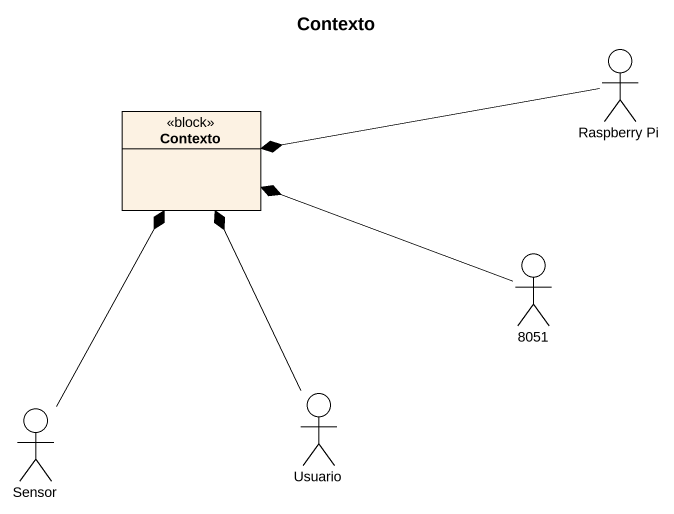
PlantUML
@startuml
title Contexto
allowmixing
hide circle
hide empty members
actor "Raspberry Pi" as Raspberry_Pi
class Contexto <<block>>
actor "8051" as a8051
actor Usuario
actor Sensor
Raspberry_Pi -left-* Contexto
a8051 -left-* Contexto
Usuario -up-* Contexto
Sensor -up-* Contexto
@enduml
